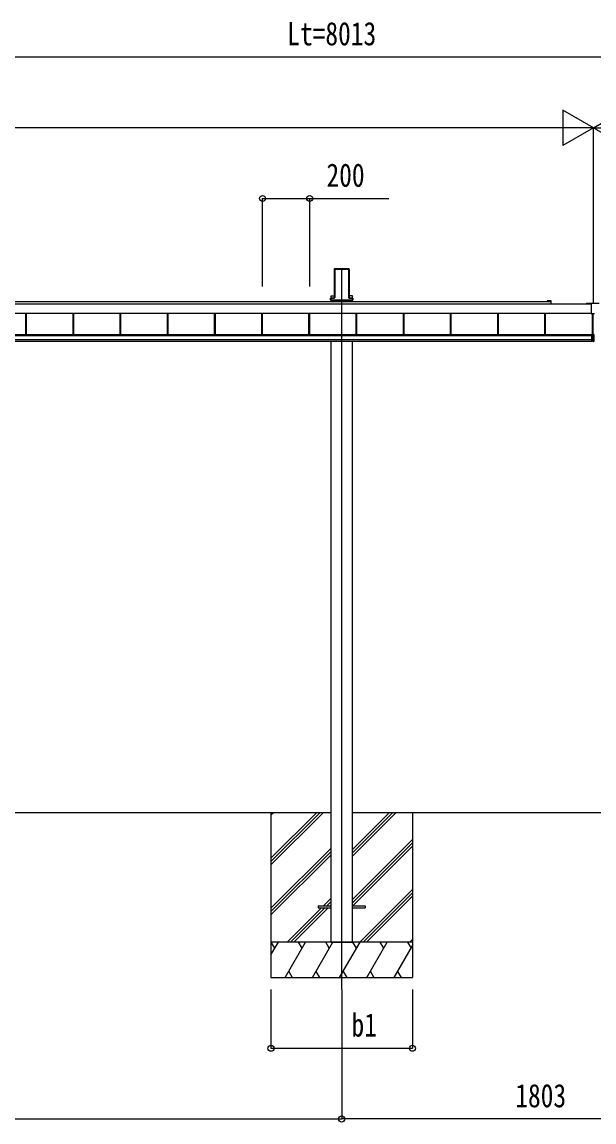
# Model space of a CAD drawing. Units: millimetres, scale not verified. Extents: x -12615 to 12615, y -8910 to 8910.
# Drawn here: x -3609 to -1185, y -5798 to -1131 of the extents above; entities that cross this region are included whole.
import ezdxf
from ezdxf.enums import TextEntityAlignment as Align

# ---------------------------------------------------------------- set-up
doc = ezdxf.new("R2010")
doc.units = ezdxf.units.MM
doc.header["$LTSCALE"] = 50
for name, color, linetype in [('0-3_YKK_12', 2, 'Continuous'), ('0-4_YKK_13', 4, 'Continuous'), ('0-5_YKK_A1', 4, 'Continuous'), ('0-6_YKK_D', 6, 'Continuous')]:
    doc.layers.add(name, color=color, linetype=linetype)
doc.styles.add('ＭＳ ゴシック', font='')
doc.styles.get('ＭＳ ゴシック').set_extended_font_data('MS Gothic')

msp = doc.modelspace()

# ---------------------------------------------------------------- linework, layer by layer
at = {"layer": '0-3_YKK_12'}
msp.add_line((-2254.24, -5234.77), (-2254.24, -2177.62), dxfattribs=at)
at = {"layer": '0-4_YKK_13'}
for p, q in [((-1216.33, -2324.65), (-1216.33, -2326.65)), ((-1216.33, -2324.65), (-1163.33, -2324.65)), ((-1216.33, -2326.65), (-1197.33, -2326.65)), ((-1197.33, -2326.65), (-1197.33, -2369.65)), ((-1182.33, -2369.65), (-1197.33, -2369.65))]:
    msp.add_line(p, q, dxfattribs=at)
at = {"layer": '0-5_YKK_A1'}
for p, q in [((-2285.49, -2182.97), (-2285.49, -2299.65)), ((-2285.13, -2177.12), (-2285.47, -2182.62)), ((-2284.69, -2177.59), (-2285.13, -2177.12)), ((-2284.63, -2176.66), (-2282.59, -2176.66)), ((-2284.63, -2176.66), (-2284.19, -2177.12)), ((-2284.61, -2293.59), (-2284.61, -2178.47)), ((-2284.11, -2178.15), (-2284.11, -2293.27)), ((-2282.28, -2176.98), (-2282.59, -2176.66)), ((-2282.28, -2176.98), (-2226.2, -2176.98)), ((-2281.74, -2180.12), (-2226.74, -2180.12)), ((-2281.74, -2301.48), (-2281.74, -2180.12)), ((-2226.2, -2176.98), (-2225.89, -2176.66)), ((-2225.89, -2176.66), (-2223.85, -2176.66)), ((-2224.36, -2293.27), (-2224.36, -2178.15)), ((-2224.29, -2177.12), (-2223.85, -2176.66)), ((-2223.87, -2178.47), (-2223.87, -2293.59)), ((-2223.35, -2177.12), (-2223.79, -2177.59)), ((-2223.35, -2177.12), (-2223, -2182.62)), ((-2222.99, -2182.97), (-2222.99, -2299.65)), ((-6189.83, -2326.54), (-1216.33, -2326.54)), ((-6014.33, -2316.57), (-1382.08, -2316.57)), ((-2302.11, -2310.39), (-2302.11, -2310.89)), ((-2302.11, -2310.89), (-2301.64, -2310.89)), ((-2301.64, -2310.39), (-2301.64, -2303.51)), ((-2299.65, -2310.39), (-2301.64, -2310.39)), ((-2301.64, -2310.39), (-2301.64, -2310.89)), ((-2299.65, -2310.89), (-2301.64, -2310.89)), ((-2301.61, -2302.55), (-2286.6, -2302.55)), ((-2299.65, -2303.6), (-2299.65, -2310.39)), ((-2286.07, -2303.6), (-2299.65, -2303.6)), ((-2299.65, -2310.39), (-2208.83, -2310.39)), ((-2299.65, -2310.89), (-2208.83, -2310.89)), ((-2299.64, -2310.39), (-2299.64, -2310.89)), ((-2299.44, -2293.21), (-2285.49, -2293.21)), ((-2299.44, -2302.55), (-2299.44, -2293.21)), ((-2299.44, -2316.57), (-2299.44, -2310.89)), ((-2299.24, -2310.89), (-2299.24, -2316.57)), ((-2298.24, -2310.55), (-2210.24, -2310.55)), ((-2285.5, -2300), (-2285.6, -2301.61)), ((-2285.08, -2302.16), (-2284.7, -2296.07)), ((-2284.2, -2296.1), (-2284.58, -2302.19)), ((-2223.9, -2302.19), (-2224.27, -2296.1)), ((-2223.78, -2296.07), (-2223.4, -2302.16)), ((-2209.04, -2293.21), (-2222.99, -2293.21)), ((-2222.97, -2300), (-2222.88, -2301.61)), ((-2222.4, -2303.1), (-2208.83, -2303.1)), ((-2208.83, -2303.6), (-2222.4, -2303.6)), ((-2221.88, -2302.55), (-2206.87, -2302.55)), ((-2209.24, -2310.89), (-2209.24, -2316.57)), ((-2209.04, -2302.55), (-2209.04, -2293.21)), ((-2209.04, -2316.57), (-2209.04, -2310.89)), ((-2208.83, -2303.1), (-2208.83, -2303.6)), ((-2208.83, -2310.39), (-2208.83, -2303.6)), ((-2206.83, -2310.39), (-2208.83, -2310.39)), ((-2208.83, -2310.39), (-2208.83, -2310.89)), ((-2206.83, -2310.89), (-2208.83, -2310.89)), ((-2206.83, -2303.51), (-2206.83, -2310.39)), ((-2206.83, -2310.39), (-2206.83, -2310.89)), ((-2206.37, -2310.89), (-2206.83, -2310.89)), ((-2206.37, -2310.39), (-2206.37, -2310.89)), ((-1376.78, -2314.07), (-1382.08, -2314.07)), ((-1382.08, -2316.57), (-1368.63, -2316.57)), ((-1368.33, -2314.07), (-1375.87, -2314.07)), ((-1368.33, -2316.87), (-1368.33, -2326.54)), ((-1365.83, -2326.54), (-1365.83, -2316.57)), ((-6189.83, -2366.48), (-1197.33, -2366.48)), ((-6189.83, -2366.72), (-1197.33, -2366.72)), ((-3592.83, -2457.47), (-3592.83, -2366.72)), ((-3590.23, -2457.47), (-3590.23, -2366.72)), ((-3589.83, -2457.47), (-3589.83, -2366.72)), ((-3392.83, -2457.47), (-3392.83, -2366.72)), ((-3390.23, -2457.47), (-3390.23, -2366.72)), ((-3389.83, -2457.47), (-3389.83, -2366.72)), ((-3192.83, -2457.47), (-3192.83, -2366.72)), ((-3190.23, -2457.47), (-3190.23, -2366.72)), ((-3189.83, -2457.47), (-3189.83, -2366.72)), ((-2992.83, -2457.47), (-2992.83, -2366.72)), ((-2990.23, -2457.47), (-2990.23, -2366.72)), ((-2989.83, -2457.47), (-2989.83, -2366.72)), ((-2792.83, -2457.47), (-2792.83, -2366.72)), ((-2790.23, -2457.47), (-2790.23, -2366.72)), ((-2789.83, -2457.47), (-2789.83, -2366.72)), ((-2592.83, -2457.47), (-2592.83, -2366.72)), ((-2590.23, -2457.47), (-2590.23, -2366.72)), ((-2589.83, -2457.47), (-2589.83, -2366.72)), ((-2392.83, -2457.47), (-2392.83, -2366.72)), ((-2390.23, -2457.47), (-2390.23, -2366.72)), ((-2389.83, -2457.47), (-2389.83, -2366.72)), ((-2192.83, -2457.47), (-2192.83, -2366.72)), ((-2190.23, -2457.47), (-2190.23, -2366.72)), ((-2189.83, -2457.47), (-2189.83, -2366.72)), ((-1992.83, -2457.47), (-1992.83, -2366.72)), ((-1990.23, -2457.47), (-1990.23, -2366.72)), ((-1989.83, -2457.47), (-1989.83, -2366.72)), ((-1792.83, -2457.47), (-1792.83, -2366.72)), ((-1790.23, -2457.47), (-1790.23, -2366.72)), ((-1789.83, -2457.47), (-1789.83, -2366.72)), ((-1592.83, -2457.47), (-1592.83, -2366.72)), ((-1590.23, -2457.47), (-1590.23, -2366.72)), ((-1589.83, -2457.47), (-1589.83, -2366.72)), ((-1392.83, -2457.47), (-1392.83, -2366.72)), ((-1392.83, -2457.47), (-1392.83, -2366.72)), ((-1390.23, -2457.47), (-1390.23, -2366.72)), ((-1390.23, -2457.47), (-1390.23, -2366.72)), ((-1389.83, -2457.47), (-1389.83, -2366.72)), ((-1389.83, -2457.47), (-1389.83, -2366.72)), ((-1191.33, -2457.47), (-1191.33, -2369.65)), ((-1191.13, -2457.21), (-1191.13, -2369.65)), ((-1188.53, -2457.21), (-1188.53, -2369.65)), ((-1188.33, -2457.47), (-1188.33, -2369.65)), ((-6187.83, -2457.47), (-1194.83, -2457.47)), ((-6187.83, -2459.48), (-1194.83, -2459.48)), ((-6187.83, -2461.27), (-1194.83, -2461.27)), ((-6187.83, -2461.27), (-1194.83, -2461.27)), ((-1188.33, -2457.21), (-1194.83, -2457.21)), ((-1188.33, -2457.21), (-1184.83, -2457.21)), ((-6187.83, -2478.25), (-1194.83, -2478.25)), ((-6187.83, -2484.74), (-1194.83, -2484.74)), ((-2299.44, -5034.77), (-2299.44, -2484.74)), ((-2209.04, -5034.77), (-2209.04, -2484.74)), ((-1191.33, -2479.64), (-1194.83, -2479.64)), ((-1191.33, -2486.26), (-1194.83, -2486.26)), ((-1184.83, -2479.64), (-1188.33, -2479.64)), ((-1188.33, -2486.26), (-1184.83, -2486.26)), ((-5083.04, -4484.77), (-2299.44, -4484.77)), ((-2554.1, -4484.77), (-2554.1, -5184.77)), ((-2554.1, -4678.94), (-2359.92, -4484.77)), ((-2554.1, -4693.09), (-2345.77, -4484.77)), ((-2554.1, -4707.23), (-2331.63, -4484.77)), ((-2554.1, -4495.1), (-2543.76, -4484.77)), ((-2209.04, -4484.77), (-496.44, -4484.77)), ((-2208.9, -4670.4), (-2023.26, -4484.77)), ((-2208.9, -4656.25), (-2037.41, -4484.77)), ((-2208.9, -4642.11), (-2051.55, -4484.77)), ((-1954.1, -4484.77), (-1954.1, -5184.77)), ((-2208.9, -4854.24), (-1954.1, -4599.45)), ((-2208.9, -4868.38), (-1954.1, -4613.59)), ((-2554.1, -4891.08), (-2299.3, -4636.28)), ((-2554.1, -4905.22), (-2299.3, -4650.42)), ((-2554.1, -4919.36), (-2299.3, -4664.56)), ((-2206.64, -4880.27), (-1954.1, -4627.73)), ((-2331.15, -4880.27), (-2299.3, -4848.41)), ((-2177.29, -5034.77), (-1954.1, -4811.58)), ((-2163.15, -5034.77), (-1954.1, -4825.72)), ((-2149, -5034.77), (-1954.1, -4839.86)), ((-2485.65, -5034.77), (-2340.15, -4889.27)), ((-2471.51, -5034.77), (-2326.01, -4889.27)), ((-2457.37, -5034.77), (-2311.87, -4889.27)), ((-2354.3, -4880.27), (-2354.3, -4889.27)), ((-2354.3, -4880.27), (-2299.3, -4880.27)), ((-2354.3, -4889.27), (-2299.3, -4889.27)), ((-2317.01, -4880.27), (-2299.3, -4862.55)), ((-2302.87, -4880.27), (-2299.3, -4876.69)), ((-2209.3, -4880.27), (-2154.3, -4880.27)), ((-2209.3, -4889.27), (-2154.3, -4889.27)), ((-2154.3, -4880.27), (-2154.3, -4889.27)), ((-1954.1, -5034.77), (-2554.1, -5034.77)), ((-2554.1, -5089.06), (-2522.75, -5034.77)), ((-2537.75, -5060.75), (-2552.75, -5034.77)), ((-2493.88, -5184.77), (-2407.28, -5034.77)), ((-2422.28, -5060.75), (-2437.28, -5034.77)), ((-2378.41, -5184.77), (-2291.81, -5034.77)), ((-2306.81, -5060.75), (-2321.81, -5034.77)), ((-2299.44, -5034.77), (-2209.04, -5034.77)), ((-2262.94, -5184.77), (-2176.34, -5034.77)), ((-2191.34, -5060.75), (-2206.34, -5034.77)), ((-2147.47, -5184.77), (-2060.87, -5034.77)), ((-2075.87, -5060.75), (-2090.87, -5034.77)), ((-1975.4, -5034.77), (-1960.4, -5060.75)), ((-1965.15, -5034.77), (-1954.1, -5023.71)), ((-2032, -5184.77), (-1954.1, -5049.83)), ((-2478.88, -5158.79), (-2463.88, -5184.77)), ((-2363.41, -5158.79), (-2348.41, -5184.77)), ((-2247.94, -5158.79), (-2232.94, -5184.77)), ((-2132.47, -5158.79), (-2117.47, -5184.77)), ((-2017, -5158.79), (-2002, -5184.77)), ((-2554.1, -5184.77), (-1954.1, -5184.77))]:
    msp.add_line(p, q, dxfattribs=at)
for points in [[(-2302.11, -2303.05), (-2302.11, -2310.39), (-2301.64, -2310.39)], [(-2299.65, -2303.6), (-2299.65, -2303.1), (-2286.07, -2303.1)], [(-2206.37, -2303.05), (-2206.37, -2310.39), (-2206.83, -2310.39)], [(-1194.83, -2457.21), (-1194.83, -2479.64), (-1194.83, -2486.26)], [(-1194.33, -2457.21), (-1194.33, -2479.64), (-1194.33, -2486.26)], [(-1191.33, -2457.21), (-1191.33, -2479.64), (-1191.33, -2486.26)], [(-1188.33, -2457.21), (-1188.33, -2479.64), (-1188.33, -2486.26)], [(-1185.33, -2457.21), (-1185.33, -2479.64), (-1185.33, -2486.26)], [(-1184.83, -2457.21), (-1184.83, -2479.64), (-1184.83, -2486.26)]]:
    msp.add_lwpolyline(points, dxfattribs=at)
for centre, radius, start, end in [((-2301.14, -2303.51), 0.501, 90.24971, 179.75029), ((-2207.33, -2303.51), 0.501, 0.24971, 89.75029), ((-1382.08, -2315.32), 1.25, 90, 270), ((-1376.78, -2314.27), 0.2, 23.57818, 90), ((-1376.33, -2314.07), 0.3, 203.57818, 336.42182), ((-1375.87, -2314.27), 0.2, 90, 156.42182), ((-1368.63, -2316.87), 0.3, 0, 90), ((-1368.33, -2316.57), 2.5, 0, 90)]:
    msp.add_arc(centre, radius, start, end, dxfattribs=at)
for centre, major_axis, ratio, start_param, end_param in [((-2285.44, -2182.62), (0.031, 0.5), 0.061627, 1.5746234, 2.3600215), ((-2284.63, -2177.16), (0.346, -0.364), 0.996462, 2.3838095, 3.8892836), ((-2284.91, -2180.62), (0.22, 3.04), 0.070684, 5.5043854, 6.2286971), ((-2284.42, -2180.65), (0.22, 3.54), 0.060877, 5.5025319, 6.2268436), ((-2224.06, -2180.65), (-0.22, 3.54), 0.060877, 0.0563417, 0.7806534), ((-2223.56, -2180.62), (-0.22, 3.04), 0.070684, 0.0544883, 0.7787999), ((-2223.85, -2177.16), (-0.346, -0.364), 0.996462, 2.3939017, 3.8993758), ((-2223.03, -2182.62), (-0.031, 0.5), 0.061627, 3.9231638, 4.7085619), ((-2301.61, -2303.05), (0.355, -0.355), 0.99628, 2.358058, 3.9251274), ((-2299.65, -2303.51), (2, 0), 0.045872, 3.2026792, 4.712389), ((-2299.65, -2303.01), (1.5, 0), 0.061163, 3.2026792, 4.712389), ((-2286.6, -2301.55), (0.691, -0.728), 0.996462, 5.5254021, 7.0308762), ((-2286.08, -2302.1), (-0.693, 0.73), 0.992955, 2.3838095, 3.8892836), ((-2286.08, -2302.1), (1.04, -1.09), 0.996462, 5.5254021, 7.0308762), ((-2285.53, -2300), (0.031, 0.5), 0.061627, 4.716216, 5.5016142), ((-2284.92, -2296.07), (0.22, 3.5), 0.061627, 4.716216, 5.5016142), ((-2284.42, -2296.1), (0.22, 4), 0.053972, 4.7153191, 5.5007173), ((-2224.06, -2296.1), (-0.22, 4), 0.053972, 0.782468, 1.5678662), ((-2222.4, -2302.1), (-1.04, -1.09), 0.996462, 5.5354944, 7.0409685), ((-2223.56, -2296.07), (-0.22, 3.5), 0.061627, 0.7815711, 1.5669693), ((-2222.4, -2302.1), (0.693, 0.73), 0.992955, 2.3939017, 3.8993758), ((-2222.94, -2300), (-0.031, 0.5), 0.061627, 0.7815711, 1.5669693), ((-2221.88, -2301.55), (-0.691, -0.728), 0.996462, 5.5354944, 7.0409685), ((-2208.83, -2303.01), (1.5, 0), 0.061163, 4.712389, 6.2220988), ((-2208.83, -2303.51), (2, 0), 0.045872, 4.712389, 6.2220988), ((-2206.87, -2303.05), (-0.355, -0.355), 0.99628, 2.358058, 3.9251274)]:
    msp.add_ellipse(centre, major_axis=major_axis, ratio=ratio, start_param=start_param, end_param=end_param, dxfattribs=at)
at = {"layer": '0-6_YKK_D'}
for p, q in [((1666.76, -1280.12), (-6046.24, -1280.12)), ((-1186.24, -1580.12), (-1316.14, -1505.12)), ((-1316.14, -1505.12), (-1316.14, -1655.12)), ((-1186.24, -1580.12), (-1056.33, -1505.12)), ((-1336.24, -1580.12), (-6046.24, -1580.12)), ((-1186.24, -1580.12), (-1446.05, -1580.12)), ((-1186.24, -1580.12), (-1316.14, -1655.12)), ((-1186.24, -2325.57), (-1186.24, -1579.12)), ((-1186.24, -2325.57), (-1186.24, -1579.12)), ((-1186.24, -1580.12), (-1056.33, -1655.12)), ((-1186.24, -1580.12), (-926.43, -1580.12)), ((-2589.74, -2254.08), (-2589.74, -1879.12)), ((-2389.74, -2254.08), (-2389.74, -1879.12)), ((-2554.1, -5234.77), (-2554.1, -5485.77)), ((-2254.24, -5236.77), (-2254.24, -5785.77)), ((-2254.24, -5236.77), (-2254.24, -5785.77)), ((-1954.1, -5234.77), (-1954.1, -5485.77)), ((-2554.1, -5484.77), (-1954.1, -5484.77)), ((-5128.24, -5784.77), (-2254.24, -5784.77)), ((-451.24, -5784.77), (-2254.24, -5784.77))]:
    msp.add_line(p, q, dxfattribs=at)
msp.add_lwpolyline([(-2589.74, -1880.12), (-2389.74, -1880.12), (-2053.94, -1880.12)], dxfattribs=at)
for centre in [(-2589.74, -1880.12), (-2389.74, -1880.12), (-2554.1, -5484.77), (-1954.1, -5484.77), (-2254.24, -5784.77), (-2254.24, -5784.77)]:
    msp.add_circle(centre, 12.75, dxfattribs=at)

# ---------------------------------------------------------------- texts
at = {"layer": '0-6_YKK_D', "style": 'ＭＳ ゴシック', "width": 0.8}
for s, p in [('Lt=8013', (-2484.94, -1260.12)), ('200', (-2318.74, -1860.12)), ('b1', (-2212.49, -5464.77)), ('1803', (-1518.34, -5764.77))]:
    msp.add_text(s, height=98.97, dxfattribs=at).set_placement(p, align=Align.BOTTOM_LEFT)

doc.saveas('drawing.dxf')
